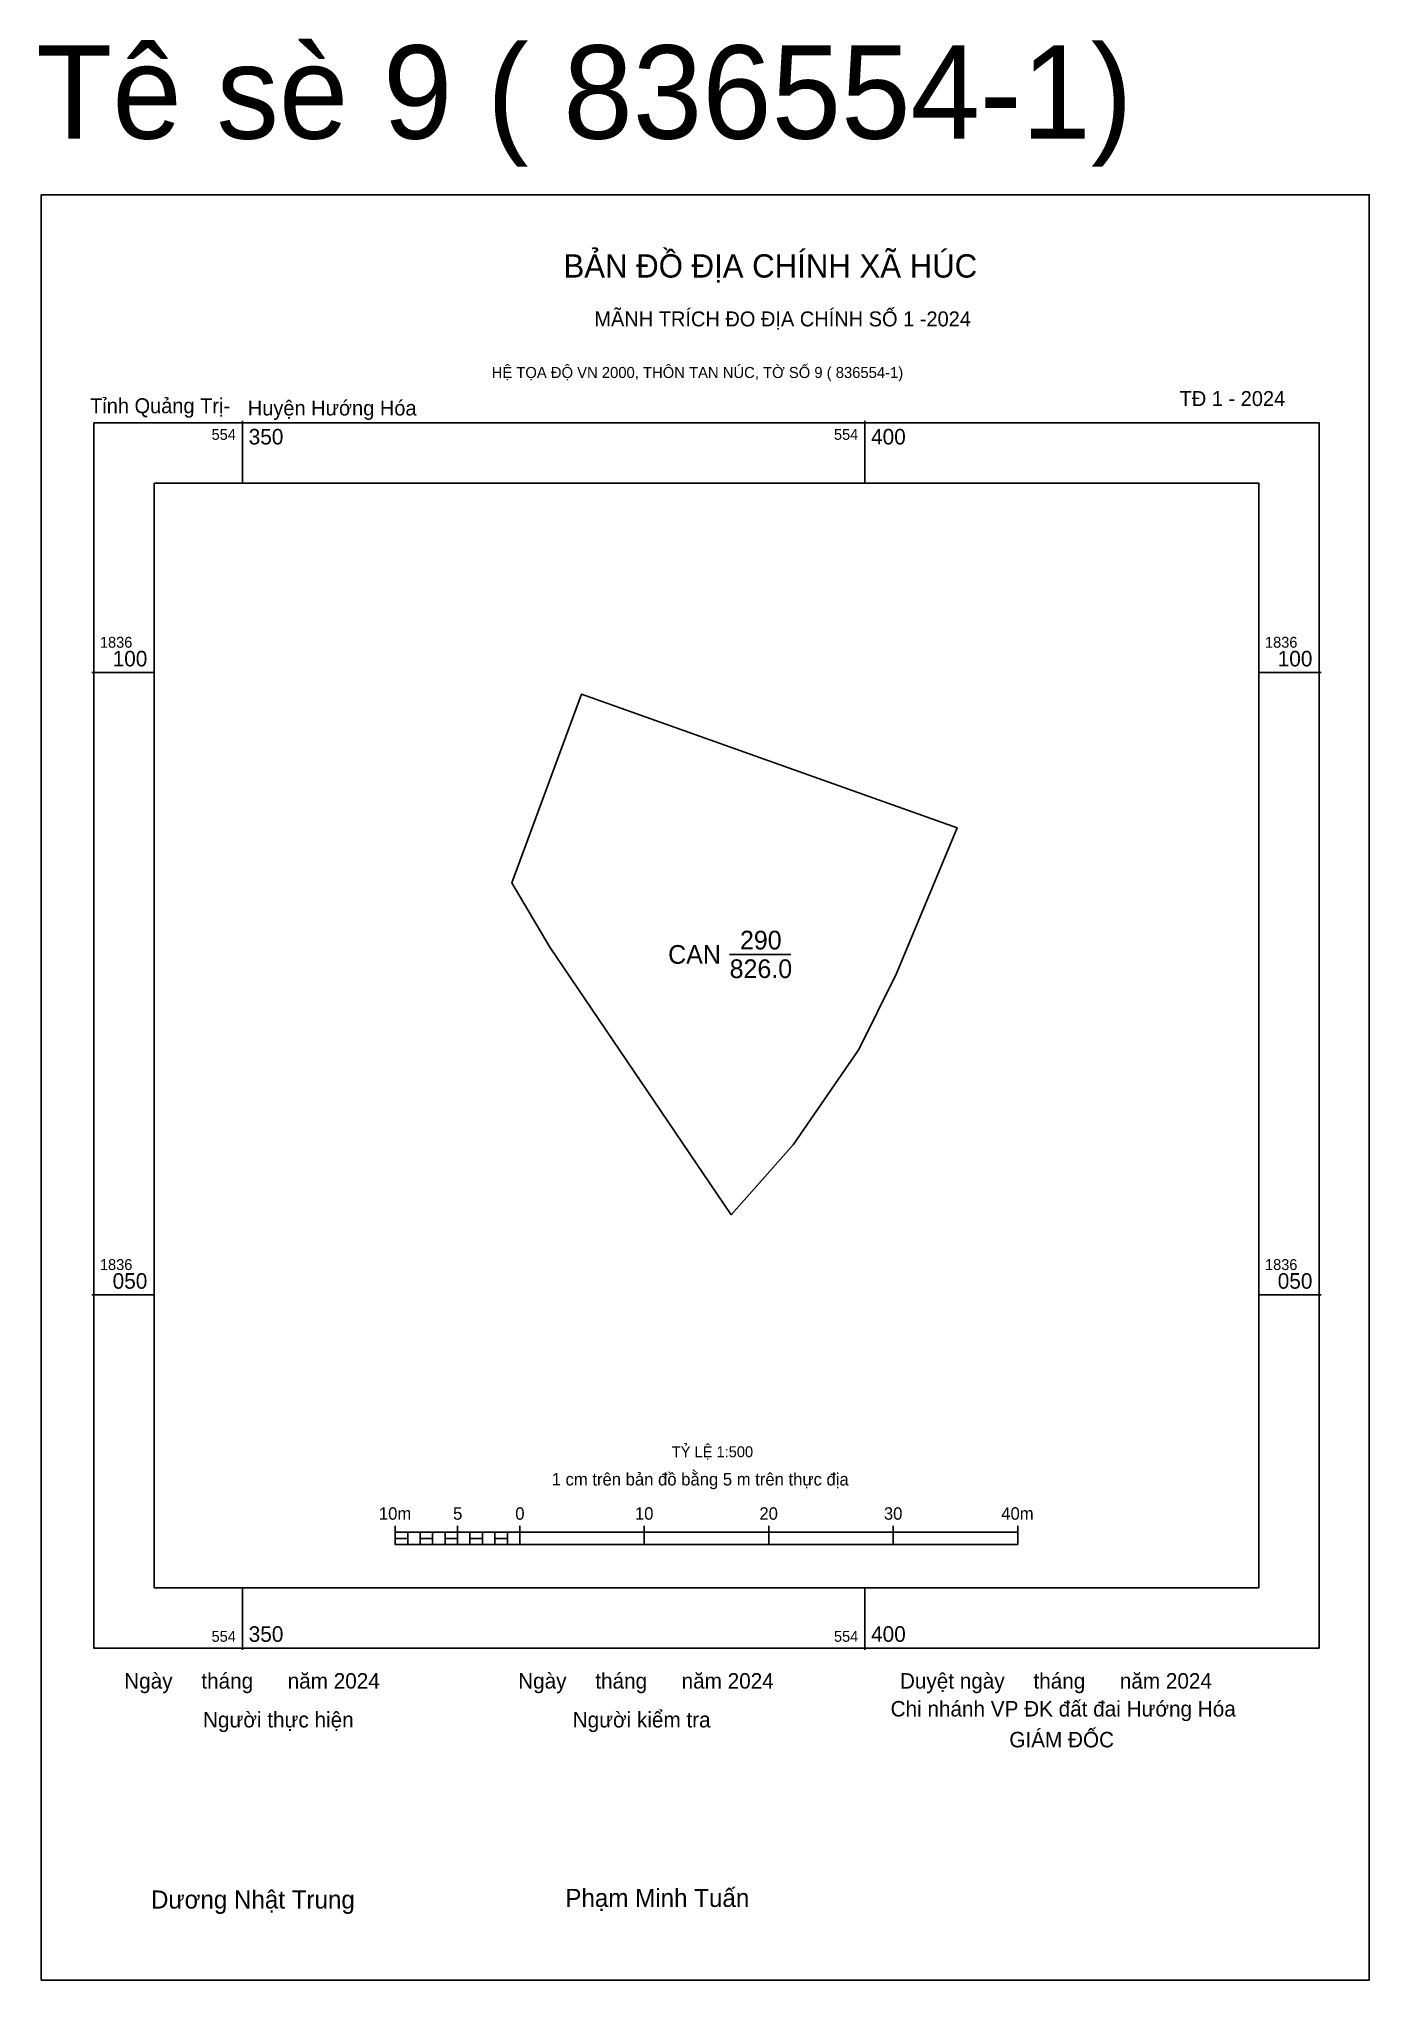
# Model space of a CAD drawing. Extents: x 554334 to 554441, y 1835995 to 1836151.
import ezdxf

# ---------------------------------------------------------------- set-up
doc = ezdxf.new("R2010")
doc.units = 0
for name, color, linetype in [('Default', 7, 'Continuous'), ('Level 10', 7, 'Continuous'), ('Level 13', 7, 'Continuous'), ('Level 15', 7, 'Continuous'), ('Level 6', 7, 'Continuous'), ('Level 62', 7, 'Continuous'), ('Level 63', 7, 'Continuous'), ('Level 9', 7, 'Continuous')]:
    doc.layers.add(name, color=color, linetype=linetype)

msp = doc.modelspace()

# ---------------------------------------------------------------- linework, layer by layer
at = {"layer": 'Default'}
msp.add_line((554389.14, 1836077.36), (554394.05, 1836077.36), dxfattribs=at)
at = {"layer": 'Level 10'}
msp.add_lwpolyline([(554389.27, 1836056.44), (554374.69, 1836077.93), (554371.64, 1836083.1), (554377.23, 1836098.28), (554407.41, 1836087.53), (554402.55, 1836075.82), (554399.51, 1836069.71), (554394.25, 1836062.06)], close=True, dxfattribs=at)
at = {"layer": 'Level 15'}
msp.add_lwpolyline([(554333.84, 1836138.4), (554440.52, 1836138.4), (554440.52, 1835994.95), (554333.84, 1835994.95)], close=True, dxfattribs=at)
at = {"layer": 'Level 62'}
msp.add_lwpolyline([(554342.9, 1836115.23), (554431.65, 1836115.23), (554431.65, 1836026.48), (554342.9, 1836026.48)], close=True, dxfattribs=at)
at = {"layer": 'Level 63'}
for p, q in [((554350, 1836120.23), (554350, 1836115.23)), ((554400, 1836120.23), (554400, 1836115.23)), ((554337.9, 1836100), (554342.9, 1836100)), ((554431.65, 1836100), (554436.65, 1836100)), ((554337.9, 1836050), (554342.9, 1836050)), ((554431.65, 1836050), (554436.65, 1836050)), ((554362.28, 1836031.44), (554362.28, 1836029.94)), ((554362.28, 1836030.94), (554412.28, 1836030.94)), ((554363.28, 1836030.94), (554363.28, 1836029.94)), ((554364.28, 1836030.94), (554364.28, 1836029.94)), ((554365.28, 1836030.94), (554365.28, 1836029.94)), ((554366.28, 1836030.94), (554366.28, 1836029.94)), ((554367.28, 1836031.44), (554367.28, 1836029.94)), ((554367.28, 1836030.94), (554367.28, 1836029.94)), ((554368.28, 1836030.94), (554368.28, 1836029.94)), ((554369.28, 1836030.94), (554369.28, 1836029.94)), ((554370.28, 1836030.94), (554370.28, 1836029.94)), ((554371.28, 1836030.94), (554371.28, 1836029.94)), ((554372.28, 1836031.44), (554372.28, 1836029.94)), ((554372.28, 1836030.94), (554372.28, 1836029.94)), ((554382.28, 1836031.44), (554382.28, 1836029.94)), ((554392.28, 1836031.44), (554392.28, 1836029.94)), ((554402.28, 1836031.44), (554402.28, 1836029.94)), ((554412.28, 1836031.44), (554412.28, 1836029.94)), ((554362.28, 1836029.94), (554412.28, 1836029.94)), ((554350, 1836026.48), (554350, 1836021.48)), ((554400, 1836026.48), (554400, 1836021.48))]:
    msp.add_line(p, q, dxfattribs=at)
for points in [[(554338.05, 1836120.08), (554436.5, 1836120.08), (554436.5, 1836021.63), (554338.05, 1836021.63)], [(554362.28, 1836030.44), (554363.28, 1836030.44), (554363.28, 1836029.94), (554362.28, 1836029.94)], [(554362.28, 1836030.44), (554363.28, 1836030.44), (554363.28, 1836029.94), (554362.28, 1836029.94)], [(554364.28, 1836030.44), (554365.28, 1836030.44), (554365.28, 1836029.94), (554364.28, 1836029.94)], [(554366.28, 1836030.44), (554367.28, 1836030.44), (554367.28, 1836029.94), (554366.28, 1836029.94)], [(554368.28, 1836030.44), (554369.28, 1836030.44), (554369.28, 1836029.94), (554368.28, 1836029.94)], [(554370.28, 1836030.44), (554371.28, 1836030.44), (554371.28, 1836029.94), (554370.28, 1836029.94)]]:
    msp.add_lwpolyline(points, close=True, dxfattribs=at)

# ---------------------------------------------------------------- texts
at = {"layer": 'Level 13'}
for s, p in [('290', (554389.97, 1836077.76)), ('CAN', (554384.2, 1836076.61)), ('826.0', (554389.14, 1836075.46))]:
    msp.add_text(s, height=1.5, dxfattribs=at).set_placement(p)
at = {"layer": 'Level 6'}
msp.add_text('TỶ LỆ 1:500', height=0.879, dxfattribs=at).set_placement((554384.49, 1836036.96))
at = {"layer": 'Level 63'}
for s, height, p in [('Tê sè 9 ( 836554-1)', 7.5, (554333.42, 1836142.9)), ('BẢN ĐỒ ĐỊA CHÍNH XÃ HÚC', 1.8718, (554375.79, 1836131.74)), ('MÃNH TRÍCH ĐO ĐỊA CHÍNH SỐ 1 -2024', 1.2011, (554378.27, 1836127.82)), ('HỆ TỌA ĐỘ VN 2000, THÔN TAN NÚC, TỜ SỐ 9 ( 836554-1)', 0.8891, (554370.02, 1836123.67)), ('554', 0.875, (554347.52, 1836118.7)), ('350', 1.25, (554350.5, 1836118.33)), ('554', 0.875, (554397.52, 1836118.7)), ('400', 1.25, (554400.5, 1836118.33)), ('1836', 0.875, (554338.55, 1836102)), ('1836', 0.875, (554432.15, 1836102)), ('100', 1.25, (554339.57, 1836100.5)), ('100', 1.25, (554433.17, 1836100.5)), ('1836', 0.875, (554338.55, 1836052)), ('1836', 0.875, (554432.15, 1836052)), ('050', 1.25, (554339.57, 1836050.5)), ('050', 1.25, (554433.17, 1836050.5)), ('1 cm trên bản đồ bằng 5 m trên thực địa', 1, (554374.84, 1836034.69)), ('10m', 1, (554360.96, 1836031.94)), ('5', 1, (554366.92, 1836031.94)), ('0', 1, (554371.92, 1836031.94)), ('10', 1, (554381.53, 1836031.94)), ('20', 1, (554391.53, 1836031.94)), ('30', 1, (554401.53, 1836031.94)), ('40m', 1, (554410.96, 1836031.94)), ('554', 0.875, (554347.52, 1836022.13)), ('350', 1.25, (554350.5, 1836022.13)), ('554', 0.875, (554397.52, 1836022.13)), ('400', 1.25, (554400.5, 1836022.13)), ('Ngày     tháng      năm 2024', 1.2442, (554340.5, 1836018.37)), ('Ngày     tháng      năm 2024', 1.2442, (554372.15, 1836018.37)), ('Duyệt ngày     tháng      năm 2024', 1.2442, (554402.82, 1836018.37)), ('Người kiểm tra', 1.2442, (554376.53, 1836015.25)), ('Chi nhánh VP ĐK đất đai Hướng Hóa', 1.2442, (554402.07, 1836016.13)), ('Người thực hiện', 1.2442, (554346.83, 1836015.25)), ('GIÁM ĐỐC', 1.244, (554411.61, 1836013.65)), ('Dương Nhật Trung', 1.4512, (554342.65, 1836000.7)), ('Phạm Minh Tuấn', 1.4512, (554375.94, 1836000.83))]:
    msp.add_text(s, height=height, dxfattribs=at).set_placement(p)
at = {"layer": 'Level 9'}
for s, p in [('Tỉnh Quảng Trị-', (554337.76, 1836120.84)), ('Huyện Hướng Hóa', (554350.43, 1836120.66)), ('TĐ 1 - 2024', (554425.29, 1836121.42))]:
    msp.add_text(s, height=1.2011, dxfattribs=at).set_placement(p)

doc.saveas('drawing.dxf')
